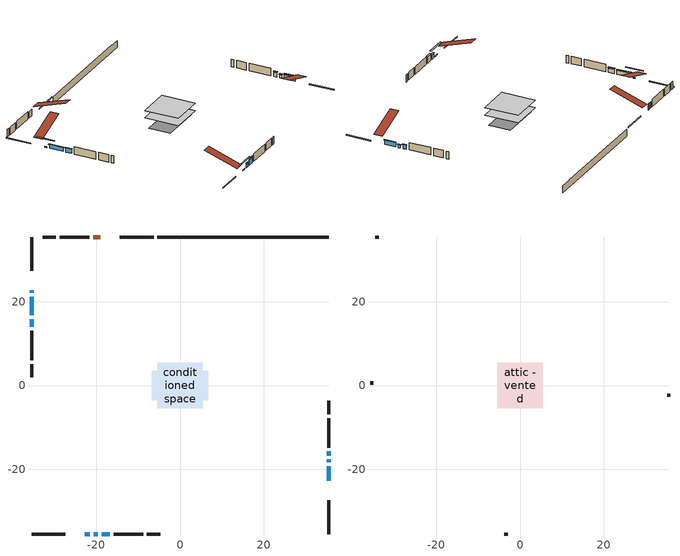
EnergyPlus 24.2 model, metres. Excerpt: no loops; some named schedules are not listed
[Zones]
conditioned space
 floor adiabatic (AdiabaticFloorConstruction): -5.47,-5.47 -5.47,5.47 5.47,5.47 5.47,-5.47 z0.22
 floor foundation (Slab1 construction): -6.71,-3.51 -6.71,3.51 6.71,3.51 6.71,-3.51 z-2.1
 wall outside (RimJoist1 construction): -6.31,35.46 -14.38,35.46 / -35.46,-35.46 -27.4,-35.46 / -35.46,35.46 -35.46,27.4 / 35.46,-35.46 35.46,-27.4 z0.22:0.52
 wall outside (AdiabaticWallConstruction 1): -19.04,35.46 -20.72,35.46 z0.22:2.25
 wall outside (AdiabaticWallConstruction): 35.46,-22.73 35.46,-19.23 z0.22:1.64; -35.46,22.73 -35.46,22.12 / -22.73,-35.46 -21.51,-35.46 z0.22:0.5; -35.46,21.19 -35.46,16.78 z0.22:1.49; -35.46,15.85 -35.46,14.02 z0.22:1.62; 35.46,-18.3 35.46,-17.66 z0.22:1.19; 35.46,-16.74 35.46,-15.74 / -20.58,-35.46 -19.59,-35.46 z0.22:1.59; -18.67,-35.46 -16.78,-35.46 z0.22:2.2
 wall outside (Wall1 construction): -21.65,35.46 -28.69,35.46 / -15.85,-35.46 -8.81,-35.46 / -35.46,13.09 -35.46,6.05 / 35.46,-14.82 35.46,-7.78 z0.22:2.66
 wall outside (Wall2 construction): -29.62,35.46 -32.82,35.46 / -7.89,-35.46 -4.68,-35.46 / -35.46,5.12 -35.46,1.92 / 35.46,-6.85 35.46,-3.64 z0.22:2.66
 wall foundation (FoundationWall1 construction): -5.38,35.46,-2.1 -5.38,35.46,0.22 31.38,35.46,0.22 31.38,35.46,0.09 35.46,35.46,0.09 35.46,35.46,-2.1
 window (WindowConstruction): 35.46,-22.73 35.46,-19.23 z0.22:1.64
 window (WindowConstruction 7): -35.46,22.73 -35.46,22.12 z0.22:0.5
 window (WindowConstruction 8): -22.73,-35.46 -21.51,-35.46 z0.22:0.5
 window (WindowConstruction 1): -35.46,21.19 -35.46,16.78 z0.22:1.49
 window (WindowConstruction 2): -35.46,15.85 -35.46,14.02 z0.22:1.62
 window (WindowConstruction 3): 35.46,-18.3 35.46,-17.66 z0.22:1.19
 window (WindowConstruction 4): 35.46,-16.74 35.46,-15.75 z0.22:1.59
 window (WindowConstruction 5): -20.58,-35.46 -19.59,-35.46 z0.22:1.59
 window (WindowConstruction 6): -18.66,-35.46 -16.78,-35.46 z0.22:2.2
 door (Door): -19.04,35.46 -20.72,35.46 z0.22:2.25
 ceiling adiabatic (AdiabaticFloorConstruction): 5.47,-5.47 5.47,5.47 -5.47,5.47 -5.47,-5.47 z0.22
attic - vented
 floor to conditioned space (Floor1 construction Reversed): -5.47,-5.47 -5.47,5.47 5.47,5.47 5.47,-5.47 z2.66
 wall outside (Wall3 construction): -33.75,35.46 -34.53,35.46 / -3.75,-35.46 -2.97,-35.46 / -35.46,0.99 -35.46,0.21 / 35.46,-2.71 35.46,-1.93 z0.22:2.66
 roof outside (Roof1 construction): -18.11,35.46,2.66 -18.11,24.81,6.21 -15.3,24.81,6.21 -15.3,35.46,2.66; -23.66,-35.46,2.66 -23.66,-24.81,6.21 -26.47,-24.81,6.21 -26.47,-35.46,2.66; -35.46,23.66,2.66 -24.81,23.66,6.21 -24.81,26.47,6.21 -35.46,26.47,2.66; 35.46,-23.66,2.66 24.81,-23.66,6.21 24.81,-26.47,6.21 35.46,-26.47,2.66
shading: 35.46,-19.03 35.46,-22.93 35.87,-22.93 35.87,-19.03 z1.84; -35.46,19.48 -35.46,25.37 -35.87,25.37 -35.87,19.48 z3.14; -18.87,-35.46 -25.37,-35.46 -25.37,-35.87 -18.87,-35.87 z3.14; -35.46,16.58 -35.46,21.39 -35.87,21.39 -35.87,16.58 z1.69; -35.46,13.82 -35.46,16.05 -35.87,16.05 -35.87,13.82 z1.82; 35.46,-17.46 35.46,-18.5 35.87,-18.5 35.87,-17.46 z1.39; 35.46,-15.54 35.46,-16.94 35.87,-16.94 35.87,-15.54 z1.79; -19.39,-35.46 -20.78,-35.46 -20.78,-35.87 -19.39,-35.87 z1.79; -16.58,-35.46 -18.87,-35.46 -18.87,-35.87 -16.58,-35.87 z2.4
[Building]
Building 1: Terrain=Suburbs
[Site:Location]
London AP_ON: Latitude {deg}=43.03; Longitude {deg}=-81.15; Time Zone {hr}=-5; Elevation {m}=278; Keep Site Location Information=Yes
[Site:GroundTemperature:Shallow]
3.98693, 1.93205, 1.76749, 2.74264, 6.6573, 10.5537, 13.9317, 16.0716, 16.2534, 14.513, 11.2211, 7.44421
[Site:WaterMainsTemperature]
Calculation Method=Schedule; Temperature Schedule=mains temperature schedule
[Material] Roughness=Rough; Thermal Absorptance=0.9
Name | Thickness {m} | Conductivity {W/m-K} | Density {kg/m3} | Specific Heat {J/kg-K} | Solar Absorptance | Visible Absorptance
asphalt or fiberglass shingles | 0.00635 | 0.162714 | 1121.4 | 1465.45 | 0.4 | 0.4
ceiling loosefill ins | 0.169333 | 0.0480833 | 16.02 | 1046.75 | 0.7 | 0.7
ceiling stud and cavity | 0.1397 | 0.0770264 | 65.682 | 1177.47 | 0.7 | 0.7
concrete 4.0 in. | 0.1016 | 1.803125 | 2242.8 | 837.4 | 0.7 | 0.7
concrete 8.0 in. | 0.2032 | 1.803125 | 2242.8 | 837.4 | 0.7 | 0.7
door material | 0.04445 | 0.053851 | 512.64 | 1214.23 | 0.7 | 0.7
exterior vertical ins | 0.00200675 | 0.029427 | 32.04 | 1214.23 | 0.7 | 0.7
floor covering | 0.0127 | 0.0433444 | 54.468 | 1339.84 | 0.6 | 0.6
floor rigid ins; wall rigid ins | 0.512978 | 0.029427 | 32.04 | 1214.23 | 0.7 | 0.7
floor stud and cavity | 0.1397 | 1.75129 | 37.0049 | 1207.88 | 0.7 | 0.7
furniture material conditioned space 1 | 0.1524 | 0.115458 | 640.8 | 1214.23 | 0.6 | 0.6
gypsum board | 0.0127 | 0.160291 | 801 | 837.4 | 0.6 | 0.6
gypsum board 1 | 0.0127 | 0.160291 | 801 | 837.4 | 0.7 | 0.7
osb sheathing 0.5 in. | 0.0127 | 0.115458 | 512.64 | 1214.23 | 0.7 | 0.7
osb sheathing 0.75 in. | 0.01905 | 0.115458 | 512.64 | 1214.23 | 0.7 | 0.7
osb sheathing 2.0 in. | 0.0508 | 0.115458 | 512.64 | 1214.23 | 0.7 | 0.7
rim joist rigid ins | 0.103632 | 0.029427 | 32.04 | 1214.23 | 0.7 | 0.7
rim joist stud and cavity | 0.0508 | 0.710944 | 125.044 | 1163.47 | 0.6 | 0.6
wall stud and cavity | 0.1397 | 0.0819611 | 139.0536 | 1170.24 | 0.7 | 0.7
wall stud and cavity 1 | 0.1397 | 0.0994217 | 139.0536 | 1170.24 | 0.7 | 0.7
wall stud and cavity 2 | 0.0889 | 6.1454 | 50.32683 | 1063.81 | 0.6 | 0.6
wall stud and cavity 3 | 0.0889 | 0.380278 | 52.3479 | 1209.89 | 0.7 | 0.7
wall stud and cavity 4 | 0.0889 | 0.391764 | 83.0341 | 1211.67 | 0.7 | 0.7
wood siding | 0.0254 | 0.102417 | 544.68 | 1172.36 | 0.4 | 0.4
wood siding 1 | 0.00254 | 0.102417 | 544.68 | 1172.36 | 0.4 | 0.4
wood siding 2; wood siding 3; wood siding 4 | 0.0254 | 0.102417 | 544.68 | 1172.36 | 0.7 | 0.7
[WindowMaterial:SimpleGlazingSystem]
Name | U-Factor {W/m2-K} | Solar Heat Gain Coefficient
WindowMaterial | 2.79528 | 0.66
WindowMaterial 1 | 2.78847 | 0.62
WindowMaterial 2 | 2.7913 | 0.64
WindowMaterial 3 | 2.76973 | 0.52
WindowMaterial 4 | 2.78449 | 0.59
WindowMaterial 5 | 2.82878 | 0.59
WindowMaterial 6 | 2.70613 | 0.27
[Construction]
AdiabaticFloorConstruction: floor stud and cavity, floor rigid ins, osb sheathing 0.75 in., floor covering
AdiabaticWallConstruction: wood siding 3, wall rigid ins, wall stud and cavity 3, gypsum board
AdiabaticWallConstruction 1: wood siding 4, wall rigid ins, wall stud and cavity 3, gypsum board
Door: door material
Floor1 construction Reversed: gypsum board, ceiling stud and cavity, ceiling loosefill ins
FoundationWall1 construction: concrete 8.0 in., gypsum board 1
furniture construction conditioned space 1: furniture material conditioned space 1
PartitionWallConstruction: gypsum board, wall stud and cavity 4, gypsum board
RimJoist1 construction: wood siding 2, rim joist rigid ins, osb sheathing 2.0 in., rim joist stud and cavity
Roof1 construction: asphalt or fiberglass shingles
Slab1 construction: concrete 4.0 in.
Wall1 construction: wood siding, osb sheathing 0.5 in., wall stud and cavity, gypsum board
Wall2 construction: wood siding, osb sheathing 0.5 in., wall stud and cavity 1, gypsum board
Wall3 construction: wood siding 1, wall stud and cavity 2
WindowConstruction: WindowMaterial
WindowConstruction 1: WindowMaterial 1
WindowConstruction 2: WindowMaterial 2
WindowConstruction 3: WindowMaterial 3
WindowConstruction 4; WindowConstruction 5: WindowMaterial 4
WindowConstruction 6: WindowMaterial 5
WindowConstruction 7; WindowConstruction 8: WindowMaterial 6
[Zone] Multiplier=1; Part of Total Floor Area=Yes
Name | Volume {m3}
attic - vented | 68.9878
conditioned space | 529.6
[Space]
Name | Zone | Volume {m3}
attic - vented 1 | attic - vented | 68.9878
conditioned space 1 | conditioned space | 529.6
[ZoneInfiltration:EffectiveLeakageArea]
infil attic - vented 1: Zone or Space=attic - vented 1; Schedule=Always On Discrete; Effective Air Leakage Area {cm2}=5221.53; Stack Coefficient=0.000416528; Wind Coefficient=1.37893e-05
[ZoneMixing]
whole house fan mix: Zone or Space=attic - vented; Schedule=Always On Continuous; Design Flow Rate Calculation Method=Flow/Zone; Design Flow Rate {m3/s}=0; Source Zone or Space=conditioned space
[SurfaceProperty:ExposedFoundationPerimeter]
Slab1: Exposed Perimeter Calculation Method=TotalExposedPerimeter; Total Exposed Perimeter {m}=40.844
[InternalMass] Zone or ZoneList=conditioned space; Space or SpaceList=conditioned space 1
Name | Construction | Surface Area {m2}
furniture mass conditioned space 1 | furniture construction conditioned space 1 | 85.488
partition wall mass | PartitionWallConstruction | 213.72
[Lights]
interior lighting: Zone or ZoneList or Space or SpaceList=conditioned space 1; Schedule=interior lighting schedule; Design Level Calculation Method=LightingLevel; Lighting Level {W}=343.2; Return Air Fraction=0; Fraction Radiant=0.6; Fraction Visible=0.2; Fraction Replaceable=1
[People]
occupants: Zone or ZoneList or Space or SpaceList=conditioned space 1; Number of People Schedule=occupants schedule; Number of People Calculation Method=People; Number of People=3; Fraction Radiant=0.314171; Sensible Heat Fraction=0.56303; Activity Level Schedule=occupants activity schedule; Carbon Dioxide Generation Rate {m3/s-W}=0; Enable ASHRAE 55 Comfort Warnings=No; Mean Radiant Temperature Calculation Type=EnclosureAveraged
[ElectricEquipment] Zone or ZoneList or Space or SpaceList=conditioned space 1; Design Level Calculation Method=EquipmentLevel
Name | Schedule | Design Level {W} | Fraction Latent | Fraction Radiant | Fraction Lost
clothes dryer | clothes dryer schedule | 140.772 | 0.015 | 0.081 | 0.85
clothes washer | clothes washer schedule | 32.1985 | 0.03 | 0.162 | 0.7
cooking range | cooking range schedule | 215.147 | 0.08 | 0.432 | 0.2
dishwasher | dishwasher schedule | 66.8632 | 0.3 | 0.18 | 0.4
fridge | fridge schedule | 72.9452 | 0 | 0.6 | 0
mech vent house fan | mech vent house fan schedule | 6.275 | 0 | 0 | 1
mech vent house fan cfis | mech vent house fan cfis schedule | 0 | 0 | 0 | 0
misc plug loads | misc plug loads schedule | 494.7 | 0.045 | 0.513 | 0.1
whole house fan | Always On Discrete | 0 | 0 | 0 | 1
[OtherEquipment] Zone or ZoneList or Space or SpaceList=conditioned space 1; Design Level Calculation Method=EquipmentLevel
Name | Fuel Type | Schedule | Design Level {W} | Fraction Latent | Fraction Radiant | Fraction Lost
clothes dryer 1 | Electricity | clothes dryer schedule | 0 | 0.015 | 0.081 | 0.85
cooking range 1 | Electricity | cooking range schedule | 0 | 0.08 | 0.432 | 0.2
general water use latent | None | general water use schedule | 62.594 | 1 | 0 | 0
general water use sensible | None | general water use schedule | -61.6891 | 0 | 0.6 | 0
mech vent house fan latent load | None | Always On Discrete | 0 | 1 | 0 | 0
mech vent house fan sensible load | None | Always On Discrete | 0 | 0 | 0 | 0
water heater energy adjustment1 | NaturalGas | Always On Discrete | 0.01 | 0 | 0 | 1
[ZoneInfiltration:DesignFlowRate] Zone or ZoneList or Space or SpaceList=conditioned space 1; Schedule=Always On Discrete; Design Flow Rate Calculation Method=Flow/Zone; Design Flow Rate {m3/s}=0
infil flow; natural vent flow; whole house fan flow
[AvailabilityManager:Scheduled]
central ac and furnace airloop Availability Manager: Schedule=Always On Discrete
[Foundation:Kiva]
Foundation Kiva 1: Initial Indoor Air Temperature {C}=18; Wall Height Above Grade {m}=0.219974; Wall Depth Below Slab {m}=0.2032; Custom Block Material Name 1=exterior vertical ins; Custom Block Depth 1 {m}=2.31999; Custom Block X Position 1 {m}=0.2159; Custom Block Z Position 1 {m}=0
[Foundation:Kiva:Settings]
Soil Conductivity {W/m-K}=0.849921; Soil Density {kg/m3}=1842.3; Soil Specific Heat {J/kg-K}=418.7; Ground Solar Absorptivity=0.9; Ground Thermal Absorptivity=0.9; Ground Surface Roughness {m}=0.03; Far-Field Width {m}=40; Deep-Ground Boundary Condition=ZeroFlux; Deep-Ground Depth {m}=40; Minimum Cell Dimension {m}=0.2; Maximum Cell Growth Coefficient=3; Simulation Timestep=Timestep
[Exterior:Lights]
exterior lighting: Schedule=exterior lighting schedule; Design Level {W}=75.6
[EnergyManagementSystem:GlobalVariable]
central_ac_and_furnace_airloop_Fan_RTF
infil_program_Qfan
infil_program_Qinf
natural_vent_program_Qnv
natural_vent_program_Qwhf
[EnergyManagementSystem:Sensor]
Name | Output:Variable or Output:Meter Index Key | Output:Variable or Output:Meter
airflow_gain | infil flow | Infiltration Sensible Heat Gain Energy
airflow_gain_1 | natural vent flow | Infiltration Sensible Heat Gain Energy
airflow_gain_2 | whole house fan flow | Infiltration Sensible Heat Gain Energy
airflow_loss | infil flow | Infiltration Sensible Heat Loss Energy
airflow_loss_1 | natural vent flow | Infiltration Sensible Heat Loss Energy
airflow_loss_2 | whole house fan flow | Infiltration Sensible Heat Loss Energy
clg_load_cond |  | Cooling:EnergyTransfer:Zone:CONDITIONED SPACE
clg_sp_s; clg_sp_s_1 | cooling setpoint | Schedule Value
clothes_dryer_exhaust_0_sch_s | clothes dryer exhaust 0 schedule | Schedule Value
cool_season | cooling season schedule | Schedule Value
htg_load_cond |  | Heating:EnergyTransfer:Zone:CONDITIONED SPACE
htg_sp_s; htg_sp_s_1 | heating setpoint | Schedule Value
ig_ee_conv | clothes dryer | Electric Equipment Convective Heating Energy
ig_ee_conv_2 | cooking range | Electric Equipment Convective Heating Energy
ig_ee_conv_4 | fridge | Electric Equipment Convective Heating Energy
ig_ee_conv_5 | misc plug loads | Electric Equipment Convective Heating Energy
ig_ee_conv_6 | whole house fan | Electric Equipment Convective Heating Energy
ig_ee_rad | clothes dryer | Electric Equipment Radiant Heating Energy
ig_ee_rad_2 | cooking range | Electric Equipment Radiant Heating Energy
ig_ee_rad_4 | fridge | Electric Equipment Radiant Heating Energy
ig_ee_rad_5 | misc plug loads | Electric Equipment Radiant Heating Energy
ig_ee_rad_6 | whole house fan | Electric Equipment Radiant Heating Energy
ig_lgt_conv | interior lighting | Lights Convective Heating Energy
ig_lgt_rad | interior lighting | Lights Radiant Heating Energy
ig_lgt_vis | interior lighting | Lights Visible Radiation Heating Energy
ig_oe_conv | clothes dryer 1 | Other Equipment Convective Heating Energy
ig_oe_conv_1 | cooking range 1 | Other Equipment Convective Heating Energy
ig_oe_conv_2 | general water use latent | Other Equipment Convective Heating Energy
ig_oe_conv_3 | general water use sensible | Other Equipment Convective Heating Energy
ig_oe_conv_4 | water heater energy adjustment1 | Other Equipment Convective Heating Energy
ig_oe_rad | clothes dryer 1 | Other Equipment Radiant Heating Energy
ig_oe_rad_1 | cooking range 1 | Other Equipment Radiant Heating Energy
ig_oe_rad_2 | general water use latent | Other Equipment Radiant Heating Energy
ig_oe_rad_3 | general water use sensible | Other Equipment Radiant Heating Energy
ig_oe_rad_4 | water heater energy adjustment1 | Other Equipment Radiant Heating Energy
ig_ppl_conv | occupants | People Convective Heating Energy
ig_ppl_rad | occupants | People Radiant Heating Energy
im_conv | furniture mass conditioned space 1 | Surface Inside Face Convection Heat Gain Energy
im_conv_1 | partition wall mass | Surface Inside Face Convection Heat Gain Energy
im_ig | furniture mass conditioned space 1 | Surface Inside Face Internal Gains Radiation Heat Gain Energy
im_ig_1 | partition wall mass | Surface Inside Face Internal Gains Radiation Heat Gain Energy
im_lgt | furniture mass conditioned space 1 | Surface Inside Face Lights Radiation Heat Gain Energy
im_lgt_1 | partition wall mass | Surface Inside Face Lights Radiation Heat Gain Energy
im_sol | furniture mass conditioned space 1 | Surface Inside Face Solar Radiation Heat Gain Energy
im_sol_1 | partition wall mass | Surface Inside Face Solar Radiation Heat Gain Energy
im_surf | furniture mass conditioned space 1 | Surface Inside Face Net Surface Thermal Radiation Heat Gain Energy
im_surf_1 | partition wall mass | Surface Inside Face Net Surface Thermal Radiation Heat Gain Energy
mv_conv | mech vent house fan | Electric Equipment Convective Heating Energy
mv_conv_1 | mech vent house fan cfis | Electric Equipment Convective Heating Energy
mv_conv_2 | mech vent house fan latent load | Other Equipment Convective Heating Energy
mv_conv_3 | mech vent house fan sensible load | Other Equipment Convective Heating Energy
mv_rad | mech vent house fan | Electric Equipment Radiant Heating Energy
mv_rad_1 | mech vent house fan cfis | Electric Equipment Radiant Heating Energy
mv_rad_2 | mech vent house fan latent load | Other Equipment Radiant Heating Energy
mv_rad_3 | mech vent house fan sensible load | Other Equipment Radiant Heating Energy
natural_vent_s | natural vent schedule | Schedule Value
out_pb_s |  | Site Outdoor Air Barometric Pressure
out_wt_s |  | Site Outdoor Air Humidity Ratio
site_vw_s |  | Site Wind Speed
ss_back_out | Window1 | Surface Window Shortwave from Zone Back Out Window Heat Transfer Rate
ss_back_out_1 | Window10 | Surface Window Shortwave from Zone Back Out Window Heat Transfer Rate
ss_back_out_2 | Window11 | Surface Window Shortwave from Zone Back Out Window Heat Transfer Rate
ss_back_out_3 | Window2 | Surface Window Shortwave from Zone Back Out Window Heat Transfer Rate
ss_back_out_4 | Window5 | Surface Window Shortwave from Zone Back Out Window Heat Transfer Rate
ss_back_out_5 | Window6 | Surface Window Shortwave from Zone Back Out Window Heat Transfer Rate
ss_back_out_6 | Window7 | Surface Window Shortwave from Zone Back Out Window Heat Transfer Rate
ss_back_out_7 | Window8 | Surface Window Shortwave from Zone Back Out Window Heat Transfer Rate
ss_back_out_8 | Window9 | Surface Window Shortwave from Zone Back Out Window Heat Transfer Rate
ss_conv | Door1 | Surface Inside Face Convection Heat Gain Energy
ss_conv_1 | Window1 | Surface Inside Face Convection Heat Gain Energy
ss_conv_2 | Window10 | Surface Inside Face Convection Heat Gain Energy
ss_conv_3 | Window11 | Surface Inside Face Convection Heat Gain Energy
ss_conv_4 | Window2 | Surface Inside Face Convection Heat Gain Energy
ss_conv_5 | Window5 | Surface Inside Face Convection Heat Gain Energy
ss_conv_6 | Window6 | Surface Inside Face Convection Heat Gain Energy
ss_conv_7 | Window7 | Surface Inside Face Convection Heat Gain Energy
ss_conv_8 | Window8 | Surface Inside Face Convection Heat Gain Energy
ss_conv_9 | Window9 | Surface Inside Face Convection Heat Gain Energy
ss_ig | Door1 | Surface Inside Face Internal Gains Radiation Heat Gain Energy
ss_ig_1 | Window1 | Surface Inside Face Internal Gains Radiation Heat Gain Energy
ss_ig_2 | Window10 | Surface Inside Face Internal Gains Radiation Heat Gain Energy
ss_ig_3 | Window11 | Surface Inside Face Internal Gains Radiation Heat Gain Energy
ss_ig_4 | Window2 | Surface Inside Face Internal Gains Radiation Heat Gain Energy
ss_ig_5 | Window5 | Surface Inside Face Internal Gains Radiation Heat Gain Energy
ss_ig_6 | Window6 | Surface Inside Face Internal Gains Radiation Heat Gain Energy
ss_ig_7 | Window7 | Surface Inside Face Internal Gains Radiation Heat Gain Energy
ss_ig_8 | Window8 | Surface Inside Face Internal Gains Radiation Heat Gain Energy
ss_ig_9 | Window9 | Surface Inside Face Internal Gains Radiation Heat Gain Energy
ss_lgt | Door1 | Surface Inside Face Lights Radiation Heat Gain Energy
ss_sol | Door1 | Surface Inside Face Solar Radiation Heat Gain Energy
ss_surf | Door1 | Surface Inside Face Net Surface Thermal Radiation Heat Gain Energy
ss_surf_1 | Window1 | Surface Inside Face Net Surface Thermal Radiation Heat Gain Energy
ss_surf_2 | Window10 | Surface Inside Face Net Surface Thermal Radiation Heat Gain Energy
ss_surf_3 | Window11 | Surface Inside Face Net Surface Thermal Radiation Heat Gain Energy
ss_surf_4 | Window2 | Surface Inside Face Net Surface Thermal Radiation Heat Gain Energy
ss_surf_5 | Window5 | Surface Inside Face Net Surface Thermal Radiation Heat Gain Energy
ss_surf_6 | Window6 | Surface Inside Face Net Surface Thermal Radiation Heat Gain Energy
ss_surf_7 | Window7 | Surface Inside Face Net Surface Thermal Radiation Heat Gain Energy
ss_surf_8 | Window8 | Surface Inside Face Net Surface Thermal Radiation Heat Gain Energy
ss_surf_9 | Window9 | Surface Inside Face Net Surface Thermal Radiation Heat Gain Energy
ss_trans_in | Window1 | Surface Window Transmitted Solar Radiation Rate
ss_trans_in_1 | Window10 | Surface Window Transmitted Solar Radiation Rate
ss_trans_in_2 | Window11 | Surface Window Transmitted Solar Radiation Rate
ss_trans_in_3 | Window2 | Surface Window Transmitted Solar Radiation Rate
ss_trans_in_4 | Window5 | Surface Window Transmitted Solar Radiation Rate
ss_trans_in_5 | Window6 | Surface Window Transmitted Solar Radiation Rate
ss_trans_in_6 | Window7 | Surface Window Transmitted Solar Radiation Rate
ss_trans_in_7 | Window8 | Surface Window Transmitted Solar Radiation Rate
ss_trans_in_8 | Window9 | Surface Window Transmitted Solar Radiation Rate
ss_trans_out | Window1 | Surface Inside Face Initial Transmitted Diffuse Transmitted Out Window Solar Radiation Rate
ss_trans_out_1 | Window10 | Surface Inside Face Initial Transmitted Diffuse Transmitted Out Window Solar Radiation Rate
ss_trans_out_2 | Window11 | Surface Inside Face Initial Transmitted Diffuse Transmitted Out Window Solar Radiation Rate
ss_trans_out_3 | Window2 | Surface Inside Face Initial Transmitted Diffuse Transmitted Out Window Solar Radiation Rate
ss_trans_out_4 | Window5 | Surface Inside Face Initial Transmitted Diffuse Transmitted Out Window Solar Radiation Rate
ss_trans_out_5 | Window6 | Surface Inside Face Initial Transmitted Diffuse Transmitted Out Window Solar Radiation Rate
ss_trans_out_6 | Window7 | Surface Inside Face Initial Transmitted Diffuse Transmitted Out Window Solar Radiation Rate
ss_trans_out_7 | Window8 | Surface Inside Face Initial Transmitted Diffuse Transmitted Out Window Solar Radiation Rate
ss_trans_out_8 | Window9 | Surface Inside Face Initial Transmitted Diffuse Transmitted Out Window Solar Radiation Rate
s_conv | Floor1 | Surface Inside Face Convection Heat Gain Energy
s_conv_1 | FoundationWall1 | Surface Inside Face Convection Heat Gain Energy
s_conv_10 | Wall1:180 | Surface Inside Face Convection Heat Gain Energy
s_conv_11 | Wall1:270 | Surface Inside Face Convection Heat Gain Energy
s_conv_12 | Wall1:90 | Surface Inside Face Convection Heat Gain Energy
s_conv_13 | Wall2:0 | Surface Inside Face Convection Heat Gain Energy
s_conv_14 | Wall2:180 | Surface Inside Face Convection Heat Gain Energy
s_conv_15 | Wall2:270 | Surface Inside Face Convection Heat Gain Energy
s_conv_16 | Wall2:90 | Surface Inside Face Convection Heat Gain Energy
s_conv_2 | inferred conditioned ceiling | Surface Inside Face Convection Heat Gain Energy
s_conv_3 | inferred conditioned floor | Surface Inside Face Convection Heat Gain Energy
s_conv_4 | RimJoist1:0 | Surface Inside Face Convection Heat Gain Energy
s_conv_5 | RimJoist1:180 | Surface Inside Face Convection Heat Gain Energy
s_conv_6 | RimJoist1:270 | Surface Inside Face Convection Heat Gain Energy
s_conv_7 | RimJoist1:90 | Surface Inside Face Convection Heat Gain Energy
s_conv_8 | Slab1 | Surface Inside Face Convection Heat Gain Energy
s_conv_9 | Wall1:0 | Surface Inside Face Convection Heat Gain Energy
s_ig | Floor1 | Surface Inside Face Internal Gains Radiation Heat Gain Energy
s_ig_1 | FoundationWall1 | Surface Inside Face Internal Gains Radiation Heat Gain Energy
s_ig_10 | Wall1:180 | Surface Inside Face Internal Gains Radiation Heat Gain Energy
s_ig_11 | Wall1:270 | Surface Inside Face Internal Gains Radiation Heat Gain Energy
s_ig_12 | Wall1:90 | Surface Inside Face Internal Gains Radiation Heat Gain Energy
s_ig_13 | Wall2:0 | Surface Inside Face Internal Gains Radiation Heat Gain Energy
s_ig_14 | Wall2:180 | Surface Inside Face Internal Gains Radiation Heat Gain Energy
s_ig_15 | Wall2:270 | Surface Inside Face Internal Gains Radiation Heat Gain Energy
s_ig_16 | Wall2:90 | Surface Inside Face Internal Gains Radiation Heat Gain Energy
s_ig_2 | inferred conditioned ceiling | Surface Inside Face Internal Gains Radiation Heat Gain Energy
s_ig_3 | inferred conditioned floor | Surface Inside Face Internal Gains Radiation Heat Gain Energy
s_ig_4 | RimJoist1:0 | Surface Inside Face Internal Gains Radiation Heat Gain Energy
s_ig_5 | RimJoist1:180 | Surface Inside Face Internal Gains Radiation Heat Gain Energy
s_ig_6 | RimJoist1:270 | Surface Inside Face Internal Gains Radiation Heat Gain Energy
s_ig_7 | RimJoist1:90 | Surface Inside Face Internal Gains Radiation Heat Gain Energy
s_ig_8 | Slab1 | Surface Inside Face Internal Gains Radiation Heat Gain Energy
s_ig_9 | Wall1:0 | Surface Inside Face Internal Gains Radiation Heat Gain Energy
s_lgt | Floor1 | Surface Inside Face Lights Radiation Heat Gain Energy
s_lgt_1 | FoundationWall1 | Surface Inside Face Lights Radiation Heat Gain Energy
s_lgt_10 | Wall1:180 | Surface Inside Face Lights Radiation Heat Gain Energy
s_lgt_11 | Wall1:270 | Surface Inside Face Lights Radiation Heat Gain Energy
s_lgt_12 | Wall1:90 | Surface Inside Face Lights Radiation Heat Gain Energy
s_lgt_13 | Wall2:0 | Surface Inside Face Lights Radiation Heat Gain Energy
s_lgt_14 | Wall2:180 | Surface Inside Face Lights Radiation Heat Gain Energy
s_lgt_15 | Wall2:270 | Surface Inside Face Lights Radiation Heat Gain Energy
s_lgt_16 | Wall2:90 | Surface Inside Face Lights Radiation Heat Gain Energy
s_lgt_2 | inferred conditioned ceiling | Surface Inside Face Lights Radiation Heat Gain Energy
s_lgt_3 | inferred conditioned floor | Surface Inside Face Lights Radiation Heat Gain Energy
s_lgt_4 | RimJoist1:0 | Surface Inside Face Lights Radiation Heat Gain Energy
s_lgt_5 | RimJoist1:180 | Surface Inside Face Lights Radiation Heat Gain Energy
